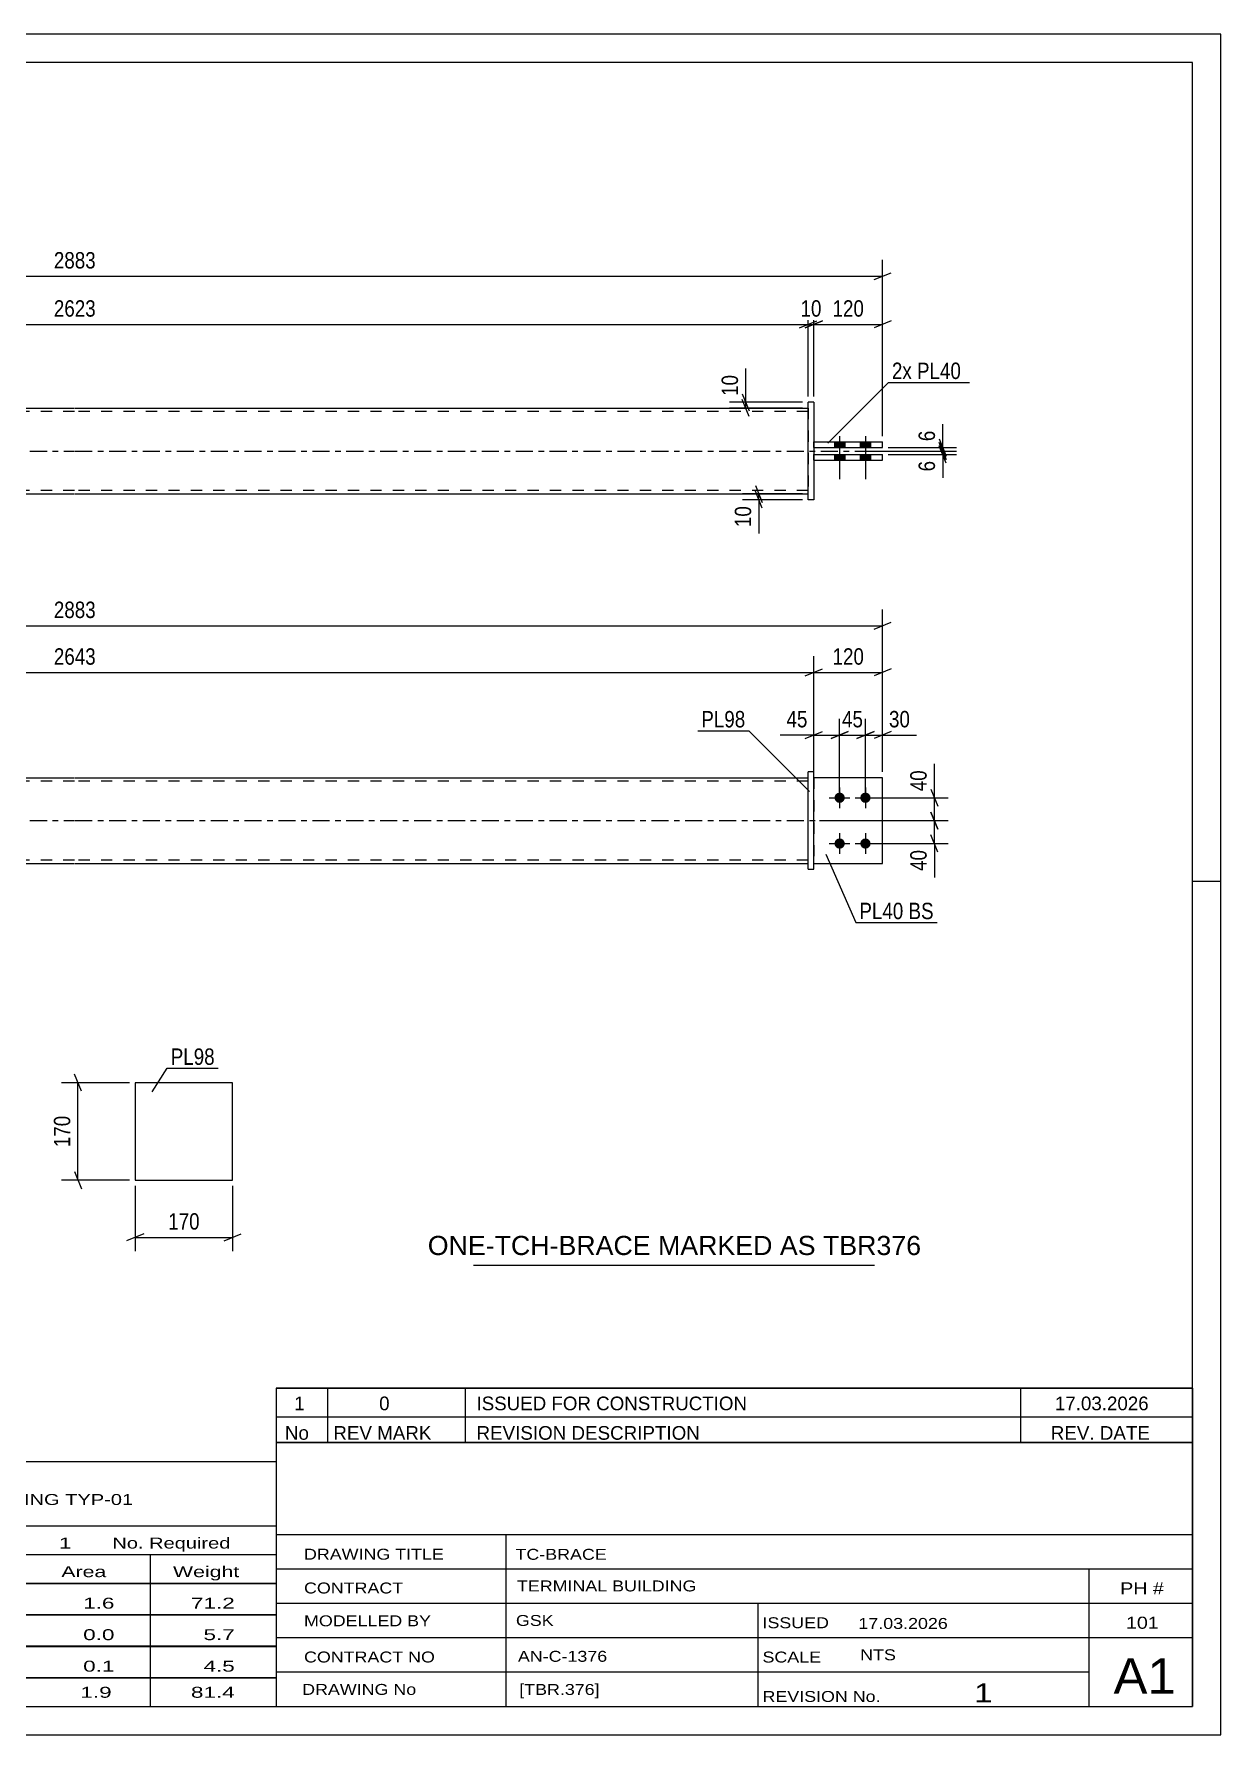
# Model space of a CAD drawing. Header units: millimetres. Extents: x 0 to 420, y 0 to 297.
# Drawn here: x 212.7 to 420, y 0 to 297 of the extents above; entities that cross this region are included whole.
import ezdxf

# ---------------------------------------------------------------- set-up
doc = ezdxf.new("R2010")
doc.units = ezdxf.units.MM
doc.linetypes.add('DXK_LINE_DOT2', pattern=[3.9198, 1.9599, -1.9599])
doc.linetypes.add('DXK_LINE_DOT3', pattern=[5.9187, 2.979, -0.9799, 0.9799, -0.9799])
doc.styles.add('Arial', font='ARIAL.TTF', dxfattribs={"height": 0.2})
doc.styles.add('Arial Narrow', font='ARIALN.TTF', dxfattribs={"height": 0.2})

# ---------------------------------------------------------------- blocks, each defined once
blk = doc.blocks.new('Unknown-580569933-1163')
at = {"color": 5, "linetype": 'Continuous'}
for p, q in [((420, 297), (0, 297)), ((420, 0), (420, 297)), ((415, 292), (5, 292)), ((415, 5), (415, 292)), ((420, 149), (415, 149)), ((5, 5), (415, 5)), ((0, 0), (420, 0))]:
    blk.add_line(p, q, dxfattribs=at)
blk = doc.blocks.new('Part-580569933-1802 - 1791')
at = {"color": 7, "linetype": 'DXK_LINE_DOT2'}
for p, q in [((360.91, 167.15), (348.91, 167.15)), ((348.91, 167.15), (348.91, 152.15)), ((360.91, 152.15), (360.91, 167.15)), ((348.91, 152.15), (360.91, 152.15))]:
    blk.add_line(p, q, dxfattribs=at)
blk = doc.blocks.new('Bolt-580569933-1794 - 1791')
at = {"linetype": 'Continuous'}
for points in [[(353.41, 164.55, -1), (353.41, 162.75, -1)], [(357.91, 164.55, -1), (357.91, 162.75, -1)], [(353.41, 156.55, -1), (353.41, 154.75, -1)], [(357.91, 156.55, -1), (357.91, 154.75, -1)]]:
    blk.add_hatch(color=1, dxfattribs=at).paths.add_polyline_path(points)
at = {"color": 1, "linetype": 'Continuous'}
for p, q in [((351.61, 163.65), (355.21, 163.65)), ((353.41, 165.45), (353.41, 161.85)), ((356.11, 163.65), (359.71, 163.65)), ((357.91, 165.45), (357.91, 161.85)), ((353.41, 157.45), (353.41, 153.85)), ((357.91, 157.45), (357.91, 153.85)), ((351.61, 155.65), (355.21, 155.65)), ((356.11, 155.65), (359.71, 155.65))]:
    blk.add_line(p, q, dxfattribs=at)
blk = doc.blocks.new('Part-580569933-1812 - 1791')
at = {"color": 2, "linetype": 'Continuous'}
for p, q in [((348.91, 168.15), (347.91, 168.15)), ((347.91, 151.15), (347.91, 168.15)), ((348.91, 151.15), (348.91, 168.15)), ((347.91, 151.15), (348.91, 151.15))]:
    blk.add_line(p, q, dxfattribs=at)
blk = doc.blocks.new('Part-580569933-1807 - 1791')
at = {"color": 2, "linetype": 'Continuous'}
for p, q in [((360.91, 167.15), (348.91, 167.15)), ((360.91, 152.15), (360.91, 167.15)), ((348.91, 152.15), (360.91, 152.15))]:
    blk.add_line(p, q, dxfattribs=at)
at = {"color": 7, "linetype": 'DXK_LINE_DOT2'}
blk.add_line((348.91, 167.15), (348.91, 152.15), dxfattribs=at)
blk = doc.blocks.new('Part-580569933-1832 - 1791')
at = {"color": 2, "linetype": 'Continuous'}
for p, q in [((91.81, 167.15), (219.81, 167.15)), ((219.91, 167.15), (347.91, 167.15)), ((91.81, 152.15), (219.81, 152.15)), ((219.91, 152.15), (347.91, 152.15))]:
    blk.add_line(p, q, dxfattribs=at)
at = {"color": 7, "linetype": 'DXK_LINE_DOT2'}
for p, q in [((91.81, 152.15), (91.81, 167.15)), ((219.81, 166.55), (91.81, 166.55)), ((347.91, 166.55), (219.91, 166.55)), ((347.91, 152.15), (347.91, 167.15)), ((219.81, 152.75), (91.81, 152.75)), ((347.91, 152.75), (219.91, 152.75))]:
    blk.add_line(p, q, dxfattribs=at)
at = {"color": 7, "linetype": 'DXK_LINE_DOT3'}
for p, q in [((81.81, 159.65), (219.81, 159.65)), ((219.91, 159.65), (357.91, 159.65))]:
    blk.add_line(p, q, dxfattribs=at)
blk = doc.blocks.new('Part-580569933-2090 - 2084')
at = {"color": 2, "linetype": 'Continuous'}
for p, q in [((348.91, 225.79), (360.91, 225.79)), ((360.91, 224.79), (360.91, 225.79)), ((348.91, 224.79), (360.91, 224.79))]:
    blk.add_line(p, q, dxfattribs=at)
at = {"color": 7, "linetype": 'DXK_LINE_DOT2'}
blk.add_line((348.91, 224.79), (348.91, 225.79), dxfattribs=at)
blk = doc.blocks.new('Part-580569933-2095 - 2084')
at = {"color": 2, "linetype": 'Continuous'}
for p, q in [((348.91, 223.59), (360.91, 223.59)), ((360.91, 222.59), (360.91, 223.59)), ((348.91, 222.59), (360.91, 222.59))]:
    blk.add_line(p, q, dxfattribs=at)
at = {"color": 7, "linetype": 'DXK_LINE_DOT2'}
blk.add_line((348.91, 222.59), (348.91, 223.59), dxfattribs=at)
blk = doc.blocks.new('Part-580569933-2112 - 2084')
at = {"color": 2, "linetype": 'Continuous'}
for p, q in [((91.81, 231.69), (219.81, 231.69)), ((219.91, 231.69), (347.91, 231.69)), ((91.81, 216.69), (219.81, 216.69)), ((219.91, 216.69), (347.91, 216.69))]:
    blk.add_line(p, q, dxfattribs=at)
at = {"color": 7, "linetype": 'DXK_LINE_DOT2'}
for p, q in [((91.81, 216.69), (91.81, 231.69)), ((347.91, 231.69), (347.91, 216.69)), ((219.81, 231.09), (91.81, 231.09)), ((347.91, 231.09), (219.91, 231.09)), ((219.81, 217.29), (91.81, 217.29)), ((347.91, 217.29), (219.91, 217.29))]:
    blk.add_line(p, q, dxfattribs=at)
at = {"color": 7, "linetype": 'DXK_LINE_DOT3'}
for p, q in [((81.81, 224.19), (219.81, 224.19)), ((219.91, 224.19), (357.91, 224.19))]:
    blk.add_line(p, q, dxfattribs=at)
blk = doc.blocks.new('Part-580569933-2096 - 2084')
at = {"color": 2, "linetype": 'Continuous'}
for p, q in [((348.91, 232.69), (347.91, 232.69)), ((347.91, 215.69), (347.91, 232.69)), ((348.91, 232.69), (348.91, 215.69)), ((348.91, 215.69), (347.91, 215.69))]:
    blk.add_line(p, q, dxfattribs=at)
blk = doc.blocks.new('Bolt-580569933-2113 - 2084')
at = {"linetype": 'Continuous'}
for points in [[(354.31, 225.79), (352.51, 225.79), (352.51, 224.79), (354.31, 224.79)], [(354.31, 225.79), (352.51, 225.79), (352.51, 224.79), (354.31, 224.79)], [(358.81, 225.79), (357.01, 225.79), (357.01, 224.79), (358.81, 224.79)], [(358.81, 225.79), (357.01, 225.79), (357.01, 224.79), (358.81, 224.79)], [(354.31, 223.59), (352.51, 223.59), (352.51, 222.59), (354.31, 222.59)], [(354.31, 223.59), (352.51, 223.59), (352.51, 222.59), (354.31, 222.59)], [(358.81, 223.59), (357.01, 223.59), (357.01, 222.59), (358.81, 222.59)], [(358.81, 223.59), (357.01, 223.59), (357.01, 222.59), (358.81, 222.59)]]:
    blk.add_hatch(color=1, dxfattribs=at).paths.add_polyline_path(points)
at = {"color": 1, "linetype": 'Continuous'}
for p, q in [((352.51, 225.79), (352.51, 224.79)), ((352.51, 225.79), (352.51, 224.79)), ((353.41, 226.79), (353.41, 219.29)), ((353.41, 226.79), (353.41, 219.29)), ((354.31, 225.79), (354.31, 224.79)), ((354.31, 225.79), (354.31, 224.79)), ((357.01, 225.79), (357.01, 224.79)), ((357.01, 225.79), (357.01, 224.79)), ((357.91, 226.79), (357.91, 219.29)), ((357.91, 226.79), (357.91, 219.29)), ((358.81, 225.79), (358.81, 224.79)), ((358.81, 225.79), (358.81, 224.79)), ((352.51, 223.59), (352.51, 222.59)), ((352.51, 223.59), (352.51, 222.59)), ((354.31, 223.59), (354.31, 222.59)), ((354.31, 223.59), (354.31, 222.59)), ((357.01, 223.59), (357.01, 222.59)), ((357.01, 223.59), (357.01, 222.59)), ((358.81, 223.59), (358.81, 222.59)), ((358.81, 223.59), (358.81, 222.59))]:
    blk.add_line(p, q, dxfattribs=at)
blk = doc.blocks.new('Part-580569933-1390 - 1374')
at = {"color": 2, "linetype": 'Continuous'}
for p, q in [((247.41, 113.89), (230.41, 113.89)), ((230.41, 113.89), (230.41, 96.89)), ((247.41, 96.89), (247.41, 113.89)), ((230.41, 96.89), (247.41, 96.89))]:
    blk.add_line(p, q, dxfattribs=at)
blk = doc.blocks.new('StraightDimension-580569933-1978 - 1791')
at = {"color": 7, "linetype": 'Continuous'}
for p, q in [((369.35, 161.15), (370.55, 158.15)), ((349.91, 159.65), (372.35, 159.65)), ((369.95, 155.65), (369.95, 159.65)), ((358.91, 155.65), (372.35, 155.65)), ((370.55, 154.15), (369.35, 157.15))]:
    blk.add_line(p, q, dxfattribs=at)
at = {"color": 0}
blk.add_wipeout([(369.2, 155.13), (365, 155.13), (365, 150.27), (369.2, 150.27)], dxfattribs=at)
at = {"color": 7, "linetype": 'Continuous'}
blk.add_line((369.95, 155.65), (369.95, 149.75), dxfattribs=at)
blk.add_line((369.95, 155.65), (369.95, 149.75), dxfattribs=at)
at = {"color": 3, "style": 'Arial Narrow'}
blk.add_text('40', height=2.863, rotation=90.0002, dxfattribs=at).set_placement((368.6, 150.87))
blk = doc.blocks.new('StraightDimension-580569933-1988 - 1791')
at = {"color": 7, "linetype": 'Continuous'}
for p, q in [((78.81, 168.15), (78.81, 196.53)), ((360.91, 168.15), (360.91, 196.53)), ((80.31, 194.28), (77.31, 193.08)), ((78.81, 193.68), (360.91, 193.68)), ((359.41, 193.08), (362.41, 194.28))]:
    blk.add_line(p, q, dxfattribs=at)
at = {"color": 0}
blk.add_wipeout([(224.11, 194.43), (224.11, 198.63), (215.6, 198.63), (215.6, 194.43)], dxfattribs=at)
at = {"color": 3, "style": 'Arial Narrow'}
blk.add_text('2883', height=2.863, dxfattribs=at).set_placement((216.2, 195.03))
blk = doc.blocks.new('StraightDimension-580569933-2024 - 1791')
at = {"color": 7, "linetype": 'Continuous'}
for p, q in [((353.41, 164.65), (353.41, 177.44)), ((357.91, 164.65), (357.91, 177.44)), ((351.91, 173.99), (354.91, 175.19)), ((353.41, 174.59), (357.91, 174.59)), ((359.41, 175.19), (356.41, 173.99))]:
    blk.add_line(p, q, dxfattribs=at)
at = {"color": 0}
blk.add_wipeout([(358.09, 175.34), (358.09, 179.54), (353.23, 179.54), (353.23, 175.34)], dxfattribs=at)
at = {"color": 3, "style": 'Arial Narrow'}
blk.add_text('45', height=2.863, dxfattribs=at).set_placement((353.83, 175.94))
blk = doc.blocks.new('StraightDimension-580569933-2008 - 1791')
at = {"color": 7, "linetype": 'Continuous'}
for p, q in [((348.91, 168.15), (348.91, 177.44)), ((353.41, 164.65), (353.41, 177.44)), ((347.41, 173.99), (350.41, 175.19)), ((348.91, 174.59), (353.41, 174.59)), ((354.91, 175.19), (351.91, 173.99))]:
    blk.add_line(p, q, dxfattribs=at)
at = {"color": 0}
blk.add_wipeout([(348.38, 175.34), (348.38, 179.54), (343.53, 179.54), (343.53, 175.34)], dxfattribs=at)
at = {"color": 7, "linetype": 'Continuous'}
blk.add_line((348.91, 174.59), (343, 174.59), dxfattribs=at)
blk.add_line((348.91, 174.59), (343, 174.59), dxfattribs=at)
at = {"color": 3, "style": 'Arial Narrow'}
blk.add_text('45', height=2.863, dxfattribs=at).set_placement((344.13, 175.94))
blk = doc.blocks.new('StraightDimension-580569933-1934 - 1791')
at = {"color": 7, "linetype": 'Continuous'}
for p, q in [((90.81, 160.65), (90.81, 188.38)), ((348.91, 168.15), (348.91, 188.38)), ((92.31, 186.13), (89.31, 184.93)), ((90.81, 185.53), (348.91, 185.53)), ((347.41, 184.93), (350.41, 186.13))]:
    blk.add_line(p, q, dxfattribs=at)
at = {"color": 0}
blk.add_wipeout([(224.11, 186.28), (224.11, 190.48), (215.6, 190.48), (215.6, 186.28)], dxfattribs=at)
at = {"color": 3, "style": 'Arial Narrow'}
blk.add_text('2643', height=2.863, dxfattribs=at).set_placement((216.2, 186.88))
blk = doc.blocks.new('StraightDimension-580569933-1949 - 1791')
at = {"color": 7, "linetype": 'Continuous'}
for p, q in [((348.91, 168.15), (348.91, 188.38)), ((360.91, 168.15), (360.91, 188.38)), ((347.41, 184.93), (350.41, 186.13)), ((348.91, 185.53), (360.91, 185.53)), ((362.41, 186.13), (359.41, 184.93))]:
    blk.add_line(p, q, dxfattribs=at)
at = {"color": 0}
blk.add_wipeout([(358.25, 186.28), (358.25, 190.48), (351.57, 190.48), (351.57, 186.28)], dxfattribs=at)
at = {"color": 3, "style": 'Arial Narrow'}
blk.add_text('120', height=2.863, dxfattribs=at).set_placement((352.17, 186.88))
blk = doc.blocks.new('StraightDimension-580569933-1969 - 1791')
at = {"color": 7, "linetype": 'Continuous'}
for p, q in [((358.91, 163.65), (372.35, 163.65)), ((369.35, 165.15), (370.55, 162.15)), ((369.95, 159.65), (369.95, 163.65)), ((370.55, 158.15), (369.35, 161.15)), ((349.91, 159.65), (372.35, 159.65))]:
    blk.add_line(p, q, dxfattribs=at)
at = {"color": 0}
blk.add_wipeout([(369.2, 169.04), (365, 169.04), (365, 164.18), (369.2, 164.18)], dxfattribs=at)
at = {"color": 7, "linetype": 'Continuous'}
blk.add_line((369.95, 163.65), (369.95, 169.56), dxfattribs=at)
blk.add_line((369.95, 163.65), (369.95, 169.56), dxfattribs=at)
at = {"color": 3, "style": 'Arial Narrow'}
blk.add_text('40', height=2.863, rotation=90.0002, dxfattribs=at).set_placement((368.6, 164.78))
blk = doc.blocks.new('StraightDimension-580569933-2037 - 1791')
at = {"color": 7, "linetype": 'Continuous'}
for p, q in [((357.91, 164.65), (357.91, 177.44)), ((360.91, 168.15), (360.91, 177.44)), ((356.41, 173.99), (359.41, 175.19)), ((357.91, 174.59), (360.91, 174.59)), ((362.41, 175.19), (359.41, 173.99))]:
    blk.add_line(p, q, dxfattribs=at)
at = {"color": 0}
blk.add_wipeout([(366.29, 175.34), (366.29, 179.54), (361.43, 179.54), (361.43, 175.34)], dxfattribs=at)
at = {"color": 7, "linetype": 'Continuous'}
blk.add_line((360.91, 174.59), (366.81, 174.59), dxfattribs=at)
blk.add_line((360.91, 174.59), (366.81, 174.59), dxfattribs=at)
at = {"color": 3, "style": 'Arial Narrow'}
blk.add_text('30', height=2.863, dxfattribs=at).set_placement((362.03, 175.94))
blk = doc.blocks.new('StraightDimension-580569933-2160 - 2084')
at = {"color": 7, "linetype": 'Continuous'}
for p, q in [((370.81, 226.29), (372.01, 223.29)), ((356.66, 224.19), (373.81, 224.19)), ((361.91, 224.79), (373.81, 224.79)), ((372.01, 222.69), (370.81, 225.69)), ((371.41, 224.19), (371.41, 224.79))]:
    blk.add_line(p, q, dxfattribs=at)
at = {"color": 0}
blk.add_wipeout([(370.66, 228.34), (366.46, 228.34), (366.46, 225.31), (370.66, 225.31)], dxfattribs=at)
at = {"color": 7, "linetype": 'Continuous'}
blk.add_line((371.41, 224.79), (371.41, 228.87), dxfattribs=at)
blk.add_line((371.41, 224.79), (371.41, 228.87), dxfattribs=at)
at = {"color": 3, "style": 'Arial Narrow'}
blk.add_text('6', height=2.86, rotation=90.0002, dxfattribs=at).set_placement((370.06, 225.91))
blk = doc.blocks.new('StraightDimension-580569933-2229 - 2084')
at = {"color": 7, "linetype": 'Continuous'}
for p, q in [((93.31, 246.9), (90.31, 245.7)), ((91.81, 233.69), (91.81, 249.15)), ((346.41, 245.7), (349.41, 246.9)), ((347.91, 233.69), (347.91, 249.15)), ((91.81, 246.3), (347.91, 246.3))]:
    blk.add_line(p, q, dxfattribs=at)
at = {"color": 0}
blk.add_wipeout([(224.11, 247.05), (224.11, 251.25), (215.6, 251.25), (215.6, 247.05)], dxfattribs=at)
at = {"color": 3, "style": 'Arial Narrow'}
blk.add_text('2623', height=2.863, dxfattribs=at).set_placement((216.2, 247.65))
blk = doc.blocks.new('StraightDimension-580569933-2169 - 2084')
at = {"color": 7, "linetype": 'Continuous'}
for p, q in [((356.66, 224.19), (373.81, 224.19)), ((361.91, 223.59), (373.81, 223.59)), ((370.81, 225.69), (372.01, 222.69)), ((372.01, 222.09), (370.81, 225.09)), ((371.41, 223.59), (371.41, 224.19))]:
    blk.add_line(p, q, dxfattribs=at)
at = {"color": 0}
blk.add_wipeout([(370.66, 223.06), (366.46, 223.06), (366.46, 220.03), (370.66, 220.03)], dxfattribs=at)
at = {"color": 7, "linetype": 'Continuous'}
blk.add_line((371.41, 223.59), (371.41, 219.51), dxfattribs=at)
blk.add_line((371.41, 223.59), (371.41, 219.51), dxfattribs=at)
at = {"color": 3, "style": 'Arial Narrow'}
blk.add_text('6', height=2.86, rotation=90.0002, dxfattribs=at).set_placement((370.06, 220.63))
blk = doc.blocks.new('StraightDimension-580569933-2199 - 2084')
at = {"color": 7, "linetype": 'Continuous'}
for p, q in [((347.41, 245.7), (350.41, 246.9)), ((348.91, 233.69), (348.91, 249.15)), ((362.41, 246.9), (359.41, 245.7)), ((360.91, 226.79), (360.91, 249.15)), ((348.91, 246.3), (360.91, 246.3))]:
    blk.add_line(p, q, dxfattribs=at)
at = {"color": 0}
blk.add_wipeout([(358.25, 247.05), (358.25, 251.25), (351.57, 251.25), (351.57, 247.05)], dxfattribs=at)
at = {"color": 3, "style": 'Arial Narrow'}
blk.add_text('120', height=2.863, dxfattribs=at).set_placement((352.17, 247.65))
blk = doc.blocks.new('StraightDimension-580569933-2219 - 2084')
at = {"color": 7, "linetype": 'Continuous'}
for p, q in [((346.41, 245.7), (349.41, 246.9)), ((350.41, 246.9), (347.41, 245.7)), ((347.91, 233.69), (347.91, 249.15)), ((348.91, 233.69), (348.91, 249.15)), ((347.91, 246.3), (348.91, 246.3))]:
    blk.add_line(p, q, dxfattribs=at)
at = {"color": 0}
blk.add_wipeout([(350.84, 247.05), (350.84, 251.25), (345.98, 251.25), (345.98, 247.05)], dxfattribs=at)
at = {"color": 3, "style": 'Arial Narrow'}
blk.add_text('10', height=2.863, dxfattribs=at).set_placement((346.58, 247.65))
blk = doc.blocks.new('StraightDimension-580569933-2250 - 2084')
at = {"color": 7, "linetype": 'Continuous'}
for p, q in [((78.81, 226.79), (78.81, 257.56)), ((360.91, 226.79), (360.91, 257.56)), ((80.31, 255.31), (77.31, 254.11)), ((78.81, 254.71), (360.91, 254.71)), ((359.41, 254.11), (362.41, 255.31))]:
    blk.add_line(p, q, dxfattribs=at)
at = {"color": 0}
blk.add_wipeout([(224.11, 255.46), (224.11, 259.66), (215.6, 259.66), (215.6, 255.46)], dxfattribs=at)
at = {"color": 3, "style": 'Arial Narrow'}
blk.add_text('2883', height=2.863, dxfattribs=at).set_placement((216.2, 256.06))
blk = doc.blocks.new('StraightDimension-580569933-2261 - 2084')
at = {"color": 7, "linetype": 'Continuous'}
for p, q in [((346.91, 232.69), (334.16, 232.69)), ((346.91, 231.69), (334.16, 231.69)), ((336.41, 234.19), (337.61, 231.19)), ((337.61, 230.19), (336.41, 233.19)), ((337.01, 231.69), (337.01, 232.69))]:
    blk.add_line(p, q, dxfattribs=at)
at = {"color": 0}
blk.add_wipeout([(336.26, 238.07), (332.06, 238.07), (332.06, 233.21), (336.26, 233.21)], dxfattribs=at)
at = {"color": 7, "linetype": 'Continuous'}
blk.add_line((337.01, 232.69), (337.01, 238.59), dxfattribs=at)
blk.add_line((337.01, 232.69), (337.01, 238.59), dxfattribs=at)
at = {"color": 3, "style": 'Arial Narrow'}
blk.add_text('10', height=2.863, rotation=90.0002, dxfattribs=at).set_placement((335.66, 233.81))
blk = doc.blocks.new('StraightDimension-580569933-2272 - 2084')
at = {"color": 7, "linetype": 'Continuous'}
for p, q in [((338.71, 218.19), (339.91, 215.19)), ((339.91, 214.19), (338.71, 217.19)), ((346.91, 216.69), (336.46, 216.69)), ((346.91, 215.69), (336.46, 215.69)), ((339.31, 215.69), (339.31, 216.69))]:
    blk.add_line(p, q, dxfattribs=at)
at = {"color": 0}
blk.add_wipeout([(338.56, 215.16), (334.36, 215.16), (334.36, 210.31), (338.56, 210.31)], dxfattribs=at)
at = {"color": 7, "linetype": 'Continuous'}
blk.add_line((339.31, 215.69), (339.31, 209.78), dxfattribs=at)
blk.add_line((339.31, 215.69), (339.31, 209.78), dxfattribs=at)
at = {"color": 3, "style": 'Arial Narrow'}
blk.add_text('10', height=2.863, rotation=90.0002, dxfattribs=at).set_placement((337.96, 210.91))
blk = doc.blocks.new('StraightDimension-580569933-1392 - 1374')
at = {"color": 7, "linetype": 'Continuous'}
for p, q in [((230.41, 95.89), (230.41, 84.49)), ((247.41, 95.89), (247.41, 84.49)), ((231.91, 87.49), (228.91, 86.29)), ((230.41, 86.89), (247.41, 86.89)), ((245.91, 86.29), (248.91, 87.49))]:
    blk.add_line(p, q, dxfattribs=at)
at = {"color": 0}
blk.add_wipeout([(242.26, 87.64), (242.26, 91.84), (235.57, 91.84), (235.57, 87.64)], dxfattribs=at)
at = {"color": 3, "style": 'Arial Narrow'}
blk.add_text('170', height=2.863, dxfattribs=at).set_placement((236.17, 88.24))
blk = doc.blocks.new('StraightDimension-580569933-1397 - 1374')
at = {"color": 7, "linetype": 'Continuous'}
for p, q in [((229.41, 113.89), (217.56, 113.89)), ((221.01, 112.39), (219.81, 115.39)), ((220.41, 96.89), (220.41, 113.89)), ((219.81, 98.39), (221.01, 95.39)), ((229.41, 96.89), (217.56, 96.89))]:
    blk.add_line(p, q, dxfattribs=at)
at = {"color": 0}
blk.add_wipeout([(219.66, 108.73), (215.46, 108.73), (215.46, 102.04), (219.66, 102.04)], dxfattribs=at)
at = {"color": 3, "style": 'Arial Narrow'}
blk.add_text('170', height=2.863, rotation=90.0002, dxfattribs=at).set_placement((219.06, 102.64))
blk = doc.blocks.new('Unknown-580569933-4472')
at = {"color": 7, "linetype": 'Continuous'}
for p, q in [((95, 47.75), (255, 47.75)), ((95, 36.5), (95, 47.75)), ((255, 47.75), (255, 36.5)), ((95, 36.5), (255, 36.5)), ((95, 36.5), (95, 31.5)), ((255, 36.5), (255, 31.5)), ((95, 31.5), (255, 31.5)), ((95, 31.5), (95, 26.5)), ((119, 31.5), (119, 26.5)), ((154.5, 31.5), (154.5, 26.5)), ((180.5, 31.5), (180.5, 26.5)), ((193.5, 31.5), (193.5, 26.5)), ((211, 31.5), (211, 26.5)), ((233, 31.5), (233, 26.5)), ((255, 31.5), (255, 26.5)), ((95, 26.5), (255, 26.5)), ((95, 26.45), (95, 21.05)), ((95, 26.45), (255, 26.45)), ((119, 26.5), (119, 21)), ((154.5, 26.5), (154.5, 21)), ((180.5, 26.5), (180.5, 21)), ((193.5, 26.5), (193.5, 21)), ((211, 26.5), (211, 21)), ((233, 26.5), (233, 21)), ((255, 26.45), (255, 21.05)), ((95, 21.05), (255, 21.05)), ((95, 20.95), (95, 15.55)), ((95, 20.95), (255, 20.95)), ((119, 21), (119, 15.5)), ((154.5, 21), (154.5, 15.5)), ((180.5, 21), (180.5, 15.5)), ((193.5, 21), (193.5, 15.5)), ((211, 21), (211, 15.5)), ((233, 21), (233, 15.5)), ((255, 20.95), (255, 15.55)), ((95, 15.55), (255, 15.55)), ((95, 15.45), (95, 10.05)), ((95, 15.45), (255, 15.45)), ((119, 15.5), (119, 10)), ((154.5, 15.5), (154.5, 10)), ((180.5, 15.5), (180.5, 10)), ((193.5, 15.5), (193.5, 10)), ((211, 15.5), (211, 10)), ((233, 15.5), (233, 10)), ((255, 15.45), (255, 10.05)), ((95, 10.05), (255, 10.05)), ((95, 10), (255, 10)), ((95, 10), (95, 5)), ((211, 10), (211, 5)), ((233, 10), (233, 5)), ((255, 10), (255, 5)), ((95, 5), (255, 5))]:
    blk.add_line(p, q, dxfattribs=at)
at = {"color": 7, "style": 'Arial Narrow'}
for s, height, width, p in [('GENERAL NOTES & WELD DETAILS :', 2.8633, 1.4, (96.15, 40.06)), ('REFER TYP DRAWING TYP-01', 1.9089, 1.6, (179.7, 40.16)), ("MATERIAL LIST FOR ASSEMBLY MK'D", 1.9089, 1.6, (96.15, 32.56)), ('TBR376', 1.909, 1.794707, (187.59, 32.47)), ('1', 1.91, 1.794707, (217.08, 32.56)), ('No. Required', 1.9089, 1.6, (226.41, 32.56)), ('Mark', 1.909, 1.7, (96.34, 27.5)), ('Profile', 1.909, 1.7, (129.41, 27.5)), ('Material', 1.909, 1.7, (159.54, 27.56)), ('No.', 1.909, 1.7, (184.5, 27.56)), ('Length', 1.909, 1.7, (195, 27.56)), ('Area', 1.909, 1.7, (217.5, 27.56)), ('Weight', 1.909, 1.7, (237, 27.56))]:
    blk.add_text(s, height=height, dxfattribs=dict(at, width=width)).set_placement(p)
at = {"color": 7, "linetype": 'Continuous', "style": 'Arial Narrow'}
for s, height, width, p in [('TBR376', 1.909, 1.794707, (96.5, 22.06)), ('SHS150*6', 1.909, 1.794707, (121, 22.06)), ('E350', 1.909, 1.794707, (160.74, 22.06)), ('1', 1.91, 1.794707, (184.86, 22.06)), ('2623', 1.909, 1.794707, (197.58, 22.06)), ('1.6', 1.909, 1.794707, (221.32, 22.06)), ('71.2', 1.909, 1.794707, (240.14, 22.06)), ('PL40', 1.909, 1.794707, (96.5, 16.56)), ('PL10*120', 1.909, 1.794707, (121, 16.56)), ('E350', 1.909, 1.794707, (160.74, 16.56)), ('4', 1.91, 1.794707, (184.86, 16.56)), ('150', 1.909, 1.794707, (199.77, 16.56)), ('0.0', 1.909, 1.794707, (221.32, 16.56)), ('5.7', 1.909, 1.794707, (242.33, 16.56)), ('PL98', 1.909, 1.794707, (96.5, 11.06)), ('PL10*170', 1.909, 1.794707, (121, 11.06)), ('E350', 1.909, 1.794707, (160.74, 11.06)), ('2', 1.91, 1.794707, (184.86, 11.06)), ('170', 1.909, 1.794707, (199.77, 11.06)), ('0.1', 1.909, 1.794707, (221.32, 11.06)), ('4.5', 1.909, 1.794707, (242.33, 11.06)), ('Total', 1.909, 1.7, (197.33, 6.5)), ('1.9', 1.909, 1.794707, (220.83, 6.5)), ('81.4', 1.909, 1.794707, (240.14, 6.5))]:
    blk.add_text(s, height=height, dxfattribs=dict(at, width=width)).set_placement(p)
blk = doc.blocks.new('Unknown-580569933-4470')
at = {"color": 7, "linetype": 'Continuous'}
for p, q in [((255, 51.05), (255, 5)), ((255, 51.05), (415, 51.05)), ((415, 51), (415, 5)), ((255, 35), (415, 35)), ((295.14, 35), (295.14, 5)), ((255, 29), (415, 29)), ((397, 5.05), (397, 29.05)), ((255, 23), (415, 23)), ((339.14, 23), (339.14, 5)), ((255, 17), (415, 17)), ((255, 11), (397, 11)), ((255, 5), (415, 5))]:
    blk.add_line(p, q, dxfattribs=at)
at = {"color": 7, "style": 'Arial Narrow'}
for s, height, width, p in [('DRAWING TITLE', 1.9089, 1.425378, (259.88, 30.61)), ('TC-BRACE', 1.909, 1.425378, (296.81, 30.59)), ('TERMINAL BUILDING', 1.9089, 1.425378, (297.06, 25.07)), ('CONTRACT', 1.909, 1.425378, (259.88, 24.71)), ('MODELLED BY', 1.9089, 1.425378, (259.88, 18.98)), ('GSK', 1.909, 1.425378, (296.88, 19.04)), ('ISSUED', 1.909, 1.425378, (339.94, 18.64)), ('17.03.2026', 1.909, 1.425378, (356.69, 18.52)), ('CONTRACT NO', 1.9089, 1.425378, (259.88, 12.66)), ('AN-C-1376', 1.909, 1.425378, (297.23, 12.78)), ('SCALE', 1.909, 1.425378, (339.94, 12.65)), ('A1', 6.204, 1.25, (401.24, 7.2)), ('DRAWING No', 1.909, 1.425378, (259.56, 7)), ('[TBR.376]', 1.909, 1.425378, (297.46, 6.99)), ('1', 3.34, 1.5, (376.91, 5.68)), ('REVISION No.', 1.9089, 1.425378, (339.94, 5.77))]:
    blk.add_text(s, height=height, dxfattribs=dict(at, width=width)).set_placement(p)
at = {"color": 7, "linetype": 'Continuous', "style": 'Arial Narrow'}
for s, height, width, p in [('PH #', 2.1, 1.42538, (402.4, 24.55)), ('101', 2.1, 1.42538, (403.41, 18.55)), ('NTS', 1.909, 1.425378, (357, 13.05))]:
    blk.add_text(s, height=height, dxfattribs=dict(at, width=width)).set_placement(p)
blk = doc.blocks.new('Unknown-580569933-4471')
at = {"color": 7, "linetype": 'Continuous'}
for p, q in [((255, 60.55), (415, 60.55)), ((415, 60.55), (255, 60.55)), ((255, 60.55), (255, 55.55)), ((264, 60.55), (264, 55.55)), ((288, 60.55), (288, 55.55)), ((385, 60.55), (385, 55.55)), ((415, 60.55), (415, 55.55)), ((255, 55.55), (415, 55.55)), ((255, 55.55), (255, 51.05)), ((255, 55.55), (415, 55.55)), ((264, 55.55), (264, 51.05)), ((288, 55.55), (288, 51.05)), ((385, 55.55), (385, 51.05)), ((415, 55.55), (415, 51.05)), ((415, 51.05), (255, 51.05))]:
    blk.add_line(p, q, dxfattribs=at)
at = {"color": 7, "linetype": 'Continuous', "style": 'Arial Narrow'}
for s, height, width, p in [('1', 2.39, 1.196471, (258.16, 56.7)), ('0', 2.39, 1.196471, (273, 56.7)), ('ISSUED FOR CONSTRUCTION', 2.3861, 1.196471, (290, 56.7)), ('17.03.2026', 2.386, 1.196471, (391, 56.7)), ('No', 2.386, 1.2, (256.54, 51.55)), ('REV MARK', 2.386, 1.2, (265, 51.55)), ('REVISION DESCRIPTION', 2.3861, 1.2, (290, 51.55)), ('REV. DATE', 2.386, 1.2, (390.28, 51.55))]:
    blk.add_text(s, height=height, dxfattribs=dict(at, width=width)).set_placement(p)
blk = doc.blocks.new('Unknown-580569933-4473')
at = {"color": 7, "linetype": 'Continuous'}
blk.add_line((289.5, 82.05), (359.5, 82.05), dxfattribs=at)
at = {"color": 7, "style": 'Arial'}
blk.add_text('ONE-TCH-BRACE MARKED AS TBR376', height=3.3428, dxfattribs=at).set_placement((281.49, 83.8))
blk = doc.blocks.new('MarkSet-580569933-3739 - 1791')
at = {"color": 0}
blk.add_wipeout([(364.54, 142.45), (364.54, 145.45), (356.86, 145.45), (356.86, 142.45)], dxfattribs=at)
blk.add_wipeout([(364.54, 142.45), (364.54, 145.45), (356.86, 145.45), (356.86, 142.45)], dxfattribs=at)
at = {"color": 30, "linetype": 'Continuous'}
blk.add_line((351.01, 153.77), (356.26, 141.85), dxfattribs=at)
at = {"color": 0}
blk.add_wipeout([(369.82, 142.45), (369.82, 145.45), (365.44, 145.45), (365.44, 142.45)], dxfattribs=at)
blk.add_wipeout([(369.82, 142.45), (369.82, 145.45), (365.44, 145.45), (365.44, 142.45)], dxfattribs=at)
at = {"color": 30, "linetype": 'Continuous'}
blk.add_line((356.26, 141.85), (370.42, 141.85), dxfattribs=at)
at = {"color": 3, "style": 'Arial Narrow'}
for s, p in [('PL40', (356.86, 142.45)), ('BS', (365.44, 142.45))]:
    blk.add_text(s, height=2.863, dxfattribs=at).set_placement(p)
blk = doc.blocks.new('Mark-580569933-1808 - 1791')
at = {"color": 0}
blk.add_wipeout([(336.93, 175.93), (336.93, 178.93), (329.26, 178.93), (329.26, 175.93)], dxfattribs=at)
blk.add_wipeout([(336.93, 175.93), (336.93, 178.93), (329.26, 178.93), (329.26, 175.93)], dxfattribs=at)
at = {"color": 30, "linetype": 'Continuous'}
for p in [(328.66, 175.33), (348.14, 164.72)]:
    blk.add_line(p, (337.53, 175.33), dxfattribs=at)
at = {"color": 3, "style": 'Arial Narrow'}
blk.add_text('PL98', height=2.863, dxfattribs=at).set_placement((329.26, 175.93))
blk = doc.blocks.new('MarkSet-580569933-2309 - 2084')
at = {"color": 0}
blk.add_wipeout([(366.02, 236.76), (366.02, 239.76), (362.54, 239.76), (362.54, 236.76)], dxfattribs=at)
blk.add_wipeout([(366.02, 236.76), (366.02, 239.76), (362.54, 239.76), (362.54, 236.76)], dxfattribs=at)
at = {"color": 30, "linetype": 'Continuous'}
blk.add_line((351.34, 225.56), (361.94, 236.16), dxfattribs=at)
at = {"color": 0}
blk.add_wipeout([(374.59, 236.76), (374.59, 239.76), (366.92, 239.76), (366.92, 236.76)], dxfattribs=at)
blk.add_wipeout([(374.59, 236.76), (374.59, 239.76), (366.92, 239.76), (366.92, 236.76)], dxfattribs=at)
at = {"color": 30, "linetype": 'Continuous'}
blk.add_line((361.94, 236.16), (376.09, 236.16), dxfattribs=at)
at = {"color": 3, "style": 'Arial Narrow'}
for s, p in [('2x', (362.54, 236.76)), ('PL40', (366.92, 236.76))]:
    blk.add_text(s, height=2.863, dxfattribs=at).set_placement(p)
blk = doc.blocks.new('Mark-580569933-1386 - 1374')
at = {"color": 0}
blk.add_wipeout([(244.29, 117.01), (244.29, 120.01), (236.61, 120.01), (236.61, 117.01)], dxfattribs=at)
blk.add_wipeout([(244.29, 117.01), (244.29, 120.01), (236.61, 120.01), (236.61, 117.01)], dxfattribs=at)
at = {"color": 30, "linetype": 'Continuous'}
for p, q in [((233.38, 112.32), (236.01, 116.41)), ((236.01, 116.41), (244.89, 116.41))]:
    blk.add_line(p, q, dxfattribs=at)
at = {"color": 3, "style": 'Arial Narrow'}
blk.add_text('PL98', height=2.863, dxfattribs=at).set_placement((236.61, 117.01))

msp = doc.modelspace()

# ---------------------------------------------------------------- block references
for name in ['Unknown-580569933-1163', 'Part-580569933-2112 - 2084', 'Part-580569933-2096 - 2084', 'Part-580569933-2090 - 2084', 'Bolt-580569933-2113 - 2084', 'Part-580569933-2095 - 2084', 'Part-580569933-1832 - 1791', 'Part-580569933-1812 - 1791', 'Part-580569933-1802 - 1791', 'Part-580569933-1807 - 1791', 'Bolt-580569933-1794 - 1791', 'Part-580569933-1390 - 1374', 'Unknown-580569933-4473', 'Unknown-580569933-4471', 'Unknown-580569933-4470', 'Unknown-580569933-4472']:
    msp.add_blockref(name, (0, 0))

# ---------------------------------------------------------------- next in the draw order: block references
for name in ['StraightDimension-580569933-2229 - 2084', 'StraightDimension-580569933-2160 - 2084', 'StraightDimension-580569933-2272 - 2084', 'StraightDimension-580569933-1988 - 1791', 'StraightDimension-580569933-1978 - 1791', 'Mark-580569933-1386 - 1374', 'StraightDimension-580569933-1392 - 1374']:
    msp.add_blockref(name, (0, 0))

# ---------------------------------------------------------------- next in the draw order: block references
for name in ['StraightDimension-580569933-2169 - 2084', 'StraightDimension-580569933-2024 - 1791', 'MarkSet-580569933-3739 - 1791', 'StraightDimension-580569933-1397 - 1374']:
    msp.add_blockref(name, (0, 0))

# ---------------------------------------------------------------- next in the draw order: block references
for name in ['StraightDimension-580569933-2199 - 2084', 'StraightDimension-580569933-2008 - 1791']:
    msp.add_blockref(name, (0, 0))

# ---------------------------------------------------------------- next in the draw order: block references
for name in ['StraightDimension-580569933-2219 - 2084', 'StraightDimension-580569933-1934 - 1791']:
    msp.add_blockref(name, (0, 0))

# ---------------------------------------------------------------- next in the draw order: block references
for name in ['StraightDimension-580569933-2250 - 2084', 'StraightDimension-580569933-1949 - 1791']:
    msp.add_blockref(name, (0, 0))

# ---------------------------------------------------------------- next in the draw order: block references
for name in ['StraightDimension-580569933-2261 - 2084', 'MarkSet-580569933-2309 - 2084', 'Mark-580569933-1808 - 1791', 'StraightDimension-580569933-1969 - 1791']:
    msp.add_blockref(name, (0, 0))

# ---------------------------------------------------------------- next in the draw order: block references
msp.add_blockref('StraightDimension-580569933-2037 - 1791', (0, 0))

doc.saveas('drawing.dxf')
